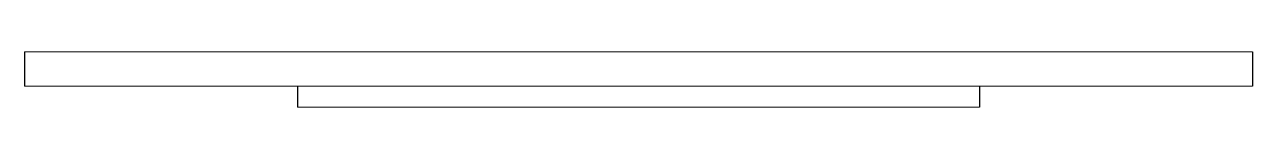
# Model space of a CAD drawing. Extents: x 420 to 438, y -916.3 to -915.5.
import ezdxf

# ---------------------------------------------------------------- set-up
doc = ezdxf.new("R2010")
doc.units = 0
doc.header["$MEASUREMENT"] = 0
doc.layers.add('layer1', color=7, linetype='Continuous')
doc.layers.add('layer2', color=4, linetype='Continuous')

msp = doc.modelspace()

# ---------------------------------------------------------------- linework, layer by layer
at = {"layer": 'layer1', "linetype": 'Continuous', "lineweight": 0}
for p, q in [((419.966, -915.498), (437.966, -915.498)), ((419.966, -916), (437.966, -916))]:
    msp.add_line(p, q, dxfattribs=at)
at = {"layer": 'layer1'}
for p, q in [((419.966, -915.498), (419.966, -916)), ((437.966, -915.498), (437.966, -916))]:
    msp.add_line(p, q, dxfattribs=at)
at = {"layer": 'layer2'}
for p, q in [((423.966, -916), (423.966, -916.308)), ((433.966, -916), (433.966, -916.308))]:
    msp.add_line(p, q, dxfattribs=at)
at = {"layer": 'layer2', "linetype": 'Continuous', "lineweight": 0}
msp.add_line((423.966, -916.308), (433.966, -916.308), dxfattribs=at)

doc.saveas('drawing.dxf')
